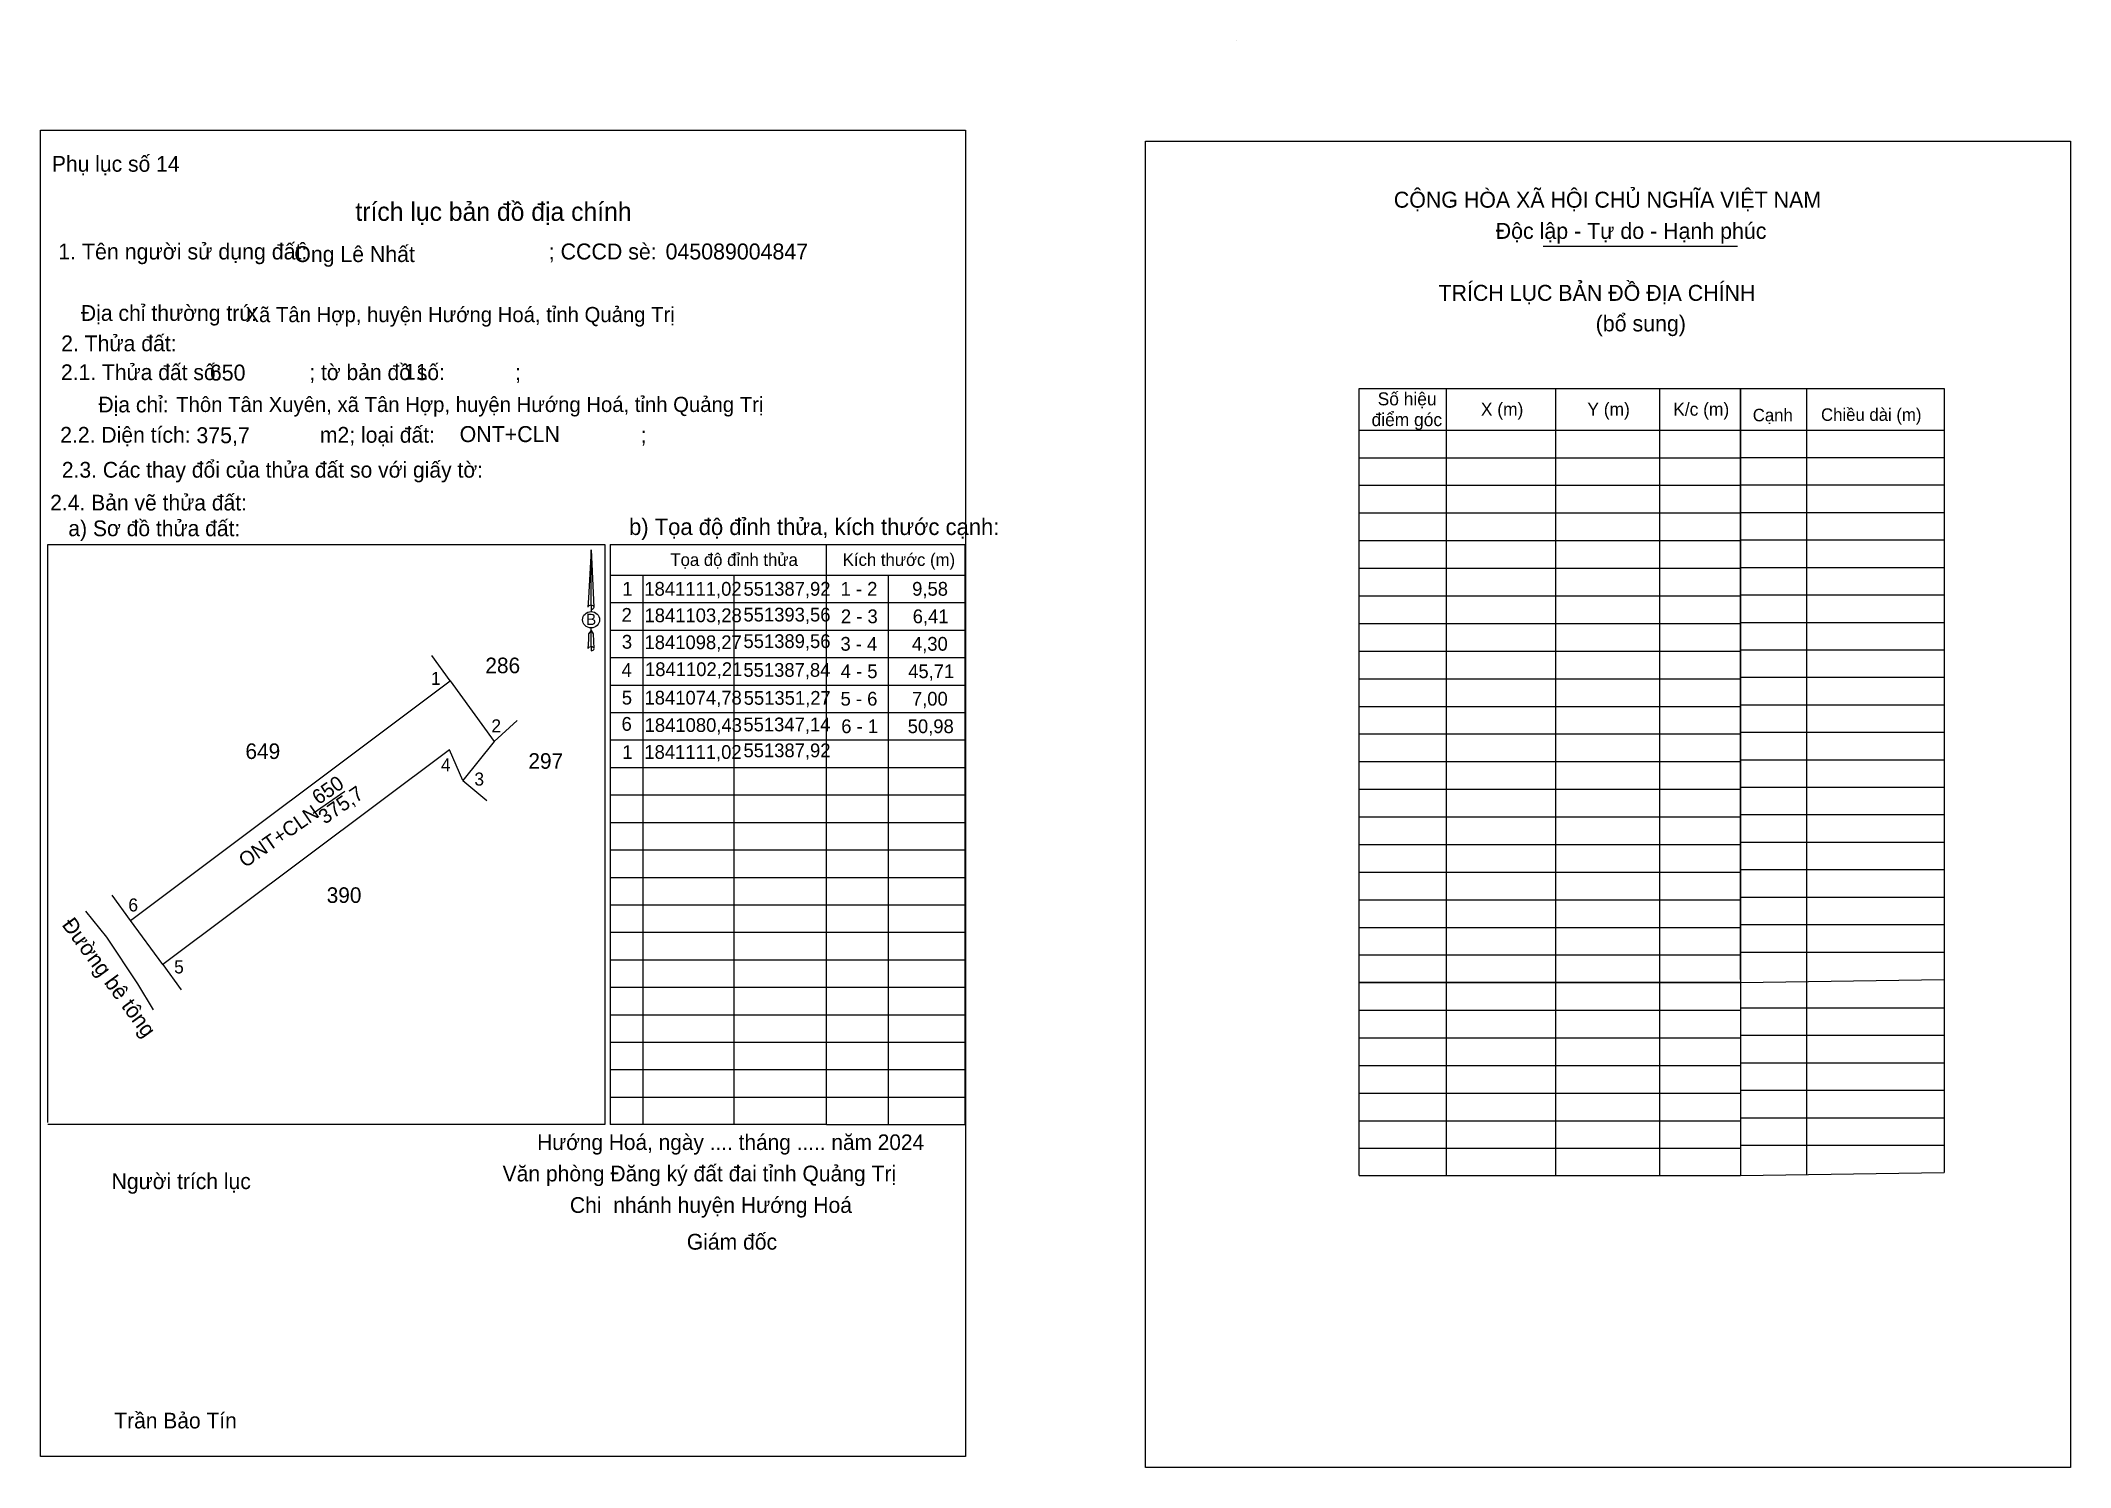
# Model space of a CAD drawing. Extents: x 551336 to 551595, y 1841011 to 1841193.
import ezdxf

# ---------------------------------------------------------------- set-up
doc = ezdxf.new("R2010")
doc.units = 0
for name, color, linetype in [('Level 1', 7, 'Continuous'), ('Level 10', 7, 'Continuous'), ('Level 13', 7, 'Continuous'), ('Level 23', 7, 'Continuous'), ('Level 27', 7, 'Continuous'), ('Level 28', 7, 'Continuous'), ('Level 3', 7, 'Continuous'), ('Level 36', 7, 'Continuous'), ('Level 40', 7, 'Continuous'), ('Level 42', 7, 'Continuous'), ('Level 52', 7, 'Continuous'), ('Level 53', 7, 'Continuous'), ('Level 6', 7, 'Continuous'), ('Level 63', 7, 'Continuous'), ('Level 9', 7, 'Continuous')]:
    doc.layers.add(name, color=color, linetype=linetype)

msp = doc.modelspace()

# ---------------------------------------------------------------- linework, layer by layer
at = {"layer": 'Level 1'}
for p, q in [((551488.26, 1841192.73), (551488.26, 1841192.73)), ((551527.41, 1841166.48), (551552.22, 1841166.48)), ((551561.02, 1841148.33), (551561.02, 1841047.97)), ((551552.6, 1841143.02), (551578.61, 1841143.02)), ((551552.6, 1841139.52), (551578.61, 1841139.52)), ((551552.6, 1841136.01), (551578.61, 1841136.01)), ((551552.6, 1841132.5), (551578.61, 1841132.5)), ((551435.97, 1841054.36), (551435.97, 1841128.41)), ((551435.97, 1841128.41), (551453.64, 1841128.41)), ((551453.64, 1841128.41), (551453.64, 1841054.36)), ((551552.6, 1841129), (551578.61, 1841129)), ((551408.44, 1841124.5), (551453.64, 1841124.5)), ((551443.82, 1841124.5), (551443.82, 1841054.36)), ((551552.6, 1841125.49), (551578.61, 1841125.49)), ((551552.6, 1841121.98), (551578.61, 1841121.98)), ((551408.35, 1841120.99), (551453.64, 1841120.99)), ((551408.35, 1841117.48), (551453.64, 1841117.48)), ((551552.6, 1841118.47), (551578.61, 1841118.47)), ((551408.35, 1841113.98), (551453.64, 1841113.98)), ((551552.6, 1841114.97), (551578.61, 1841114.97)), ((551552.6, 1841111.46), (551578.61, 1841111.46)), ((551408.35, 1841110.47), (551453.64, 1841110.47)), ((551408.35, 1841106.96), (551453.64, 1841106.96)), ((551552.6, 1841107.95), (551578.61, 1841107.95)), ((551552.6, 1841104.45), (551578.61, 1841104.45)), ((551408.35, 1841103.46), (551453.64, 1841103.46)), ((551408.35, 1841099.95), (551453.64, 1841099.95)), ((551552.6, 1841100.94), (551578.61, 1841100.94)), ((551408.35, 1841096.44), (551453.64, 1841096.44)), ((551552.6, 1841097.43), (551578.61, 1841097.43)), ((551552.6, 1841093.93), (551578.61, 1841093.93)), ((551408.35, 1841092.94), (551453.64, 1841092.94)), ((551408.35, 1841089.43), (551453.64, 1841089.43)), ((551552.6, 1841090.42), (551578.61, 1841090.42)), ((551408.35, 1841085.92), (551453.64, 1841085.92)), ((551552.6, 1841086.91), (551578.61, 1841086.91)), ((551552.6, 1841083.41), (551578.61, 1841083.41)), ((551408.35, 1841082.42), (551453.64, 1841082.42)), ((551408.35, 1841078.91), (551453.64, 1841078.91)), ((551552.6, 1841079.9), (551578.61, 1841079.9)), ((551408.35, 1841075.4), (551453.64, 1841075.4)), ((551552.6, 1841076.39), (551578.61, 1841076.39)), ((551552.6, 1841072.5), (551578.61, 1841072.89)), ((551408.35, 1841071.9), (551453.64, 1841071.9)), ((551408.35, 1841068.39), (551453.64, 1841068.39)), ((551552.6, 1841069.27), (551578.61, 1841069.27)), ((551408.35, 1841064.88), (551453.64, 1841064.88)), ((551552.6, 1841065.76), (551578.61, 1841065.76)), ((551552.6, 1841062.26), (551578.61, 1841062.26)), ((551408.35, 1841061.38), (551453.64, 1841061.38)), ((551408.35, 1841057.87), (551453.64, 1841057.87)), ((551552.6, 1841058.75), (551578.61, 1841058.75)), ((551435.97, 1841054.36), (551453.64, 1841054.36)), ((551552.6, 1841055.24), (551578.61, 1841055.24)), ((551552.6, 1841051.74), (551578.61, 1841051.74)), ((551552.6, 1841047.85), (551578.61, 1841048.23))]:
    msp.add_line(p, q, dxfattribs=at)
msp.add_lwpolyline([(551552.6, 1841072.89), (551552.6, 1841148.33), (551578.61, 1841148.33), (551578.61, 1841048.23)], dxfattribs=at)
at = {"layer": 'Level 10'}
msp.add_lwpolyline([(551347.14, 1841080.43), (551387.92, 1841111.02), (551393.56, 1841103.28), (551389.56, 1841098.27), (551387.84, 1841102.21), (551351.27, 1841074.78)], close=True, dxfattribs=at)
at = {"layer": 'Level 13'}
msp.add_line((551370.47, 1841094.1), (551374.51, 1841096.91), dxfattribs=at)
for points in [[(551335.67, 1841181.28), (551453.71, 1841181.28), (551453.71, 1841012), (551335.67, 1841012)], [(551476.68, 1841179.88), (551594.72, 1841179.88), (551594.72, 1841010.6), (551476.68, 1841010.6)]]:
    msp.add_lwpolyline(points, close=True, dxfattribs=at)
at = {"layer": 'Level 23'}
msp.add_lwpolyline([(551350.08, 1841069), (551348.09, 1841072.31), (551344.11, 1841078.28), (551341.46, 1841081.6)], dxfattribs=at)
at = {"layer": 'Level 27'}
for p, q in [((551387.92, 1841111.02), (551385.58, 1841114.24)), ((551393.56, 1841103.28), (551396.5, 1841105.96)), ((551389.56, 1841098.27), (551392.62, 1841095.73)), ((551347.14, 1841080.43), (551344.81, 1841083.66)), ((551351.27, 1841074.78), (551353.62, 1841071.57))]:
    msp.add_line(p, q, dxfattribs=at)
at = {"layer": 'Level 3'}
for p, q in [((551488.27, 1841192.73), (551488.27, 1841192.73)), ((551336.58, 1841128.41), (551407.69, 1841128.41)), ((551336.58, 1841054.63), (551336.58, 1841128.41)), ((551407.69, 1841128.41), (551407.69, 1841054.36)), ((551408.35, 1841128.41), (551408.35, 1841054.36)), ((551408.35, 1841128.41), (551435.97, 1841128.41)), ((551412.52, 1841124.5), (551412.52, 1841054.36)), ((551424.13, 1841124.5), (551424.13, 1841054.36)), ((551407.69, 1841054.36), (551336.58, 1841054.36)), ((551435.97, 1841054.36), (551408.35, 1841054.36))]:
    msp.add_line(p, q, dxfattribs=at)
at = {"layer": 'Level 40'}
for p, q in [((551405.92, 1841127.73), (551405.58, 1841121.55)), ((551405.92, 1841127.73), (551406.29, 1841120.41)), ((551405.92, 1841127.73), (551406.29, 1841120.41)), ((551405.92, 1841120.66), (551405.92, 1841127.73)), ((551405.92, 1841127.73), (551406.29, 1841120.41)), ((551405.58, 1841121.55), (551405.51, 1841120.41)), ((551405.92, 1841120.66), (551405.92, 1841120.39)), ((551405.92, 1841120.39), (551405.92, 1841120.17)), ((551405.92, 1841120.17), (551405.92, 1841119.89)), ((551405.92, 1841120.17), (551405.92, 1841119.89)), ((551405.92, 1841120.17), (551405.92, 1841119.89)), ((551406.29, 1841120.41), (551406.29, 1841120.41)), ((551405.61, 1841117.02), (551405.58, 1841116.27)), ((551405.92, 1841117.43), (551405.61, 1841117.02)), ((551405.92, 1841117.43), (551405.92, 1841117.76)), ((551405.92, 1841117.43), (551405.92, 1841117.76)), ((551405.92, 1841117.43), (551405.92, 1841117.76)), ((551405.92, 1841117.43), (551406.21, 1841117.02)), ((551405.92, 1841117.43), (551406.21, 1841117.02)), ((551405.92, 1841117.43), (551406.21, 1841117.02)), ((551405.92, 1841115.36), (551405.92, 1841117.43)), ((551406.21, 1841117.02), (551406.29, 1841115.12)), ((551406.21, 1841117.02), (551406.29, 1841115.12)), ((551406.21, 1841117.02), (551406.29, 1841115.12)), ((551405.58, 1841116.27), (551405.51, 1841115.12)), ((551405.92, 1841115.36), (551405.92, 1841115.07)), ((551405.92, 1841115.07), (551405.92, 1841114.87)), ((551406.29, 1841115.12), (551406.29, 1841115.12))]:
    msp.add_line(p, q, dxfattribs=at)
msp.add_ellipse((551405.92, 1841118.8), major_axis=(1.09, 0), ratio=0.952727, dxfattribs=at)
for centre, start_param, end_param in [((551405.92, 1841120.4), 1.570796, 3.074452), ((551405.92, 1841120.4), 0.067141, 1.570796), ((551405.92, 1841120.4), 4.712389, 6.283185), ((551405.92, 1841115.1), 2.491069, 3.074278), ((551405.92, 1841115.1), 1.570796, 2.491069), ((551405.92, 1841115.1), 0.067141, 1.570796), ((551405.92, 1841115.1), 4.712389, 6.283185)]:
    msp.add_ellipse(centre, major_axis=(0.4, 0), ratio=0.614131, start_param=start_param, end_param=end_param, dxfattribs=at)
at = {"layer": 'Level 53'}
for p, q in [((551335.67, 1841181.28), (551335.67, 1841181.28)), ((551453.7, 1841012.01), (551453.7, 1841012.01))]:
    msp.add_line(p, q, dxfattribs=at)
at = {"layer": 'Level 63'}
for p, q in [((551503.93, 1841148.33), (551552.6, 1841148.33)), ((551503.93, 1841047.85), (551503.93, 1841148.33)), ((551515.07, 1841148.33), (551515.07, 1841047.85)), ((551528.99, 1841148.33), (551528.99, 1841047.85)), ((551542.26, 1841148.33), (551542.26, 1841047.85)), ((551552.6, 1841148.33), (551552.6, 1841047.85)), ((551503.93, 1841143.02), (551552.6, 1841143.02)), ((551503.93, 1841139.49), (551552.6, 1841139.49)), ((551503.93, 1841135.97), (551552.6, 1841135.97)), ((551503.93, 1841132.44), (551552.6, 1841132.44)), ((551503.93, 1841128.91), (551552.6, 1841128.91)), ((551503.93, 1841125.38), (551552.6, 1841125.38)), ((551503.93, 1841121.85), (551552.6, 1841121.85)), ((551503.93, 1841118.33), (551552.6, 1841118.33)), ((551503.93, 1841114.8), (551552.6, 1841114.8)), ((551503.93, 1841111.27), (551552.6, 1841111.27)), ((551503.93, 1841107.74), (551552.6, 1841107.74)), ((551503.93, 1841104.22), (551552.6, 1841104.22)), ((551503.93, 1841100.69), (551552.6, 1841100.69)), ((551503.93, 1841097.16), (551552.6, 1841097.16)), ((551503.93, 1841093.63), (551552.6, 1841093.63)), ((551503.93, 1841090.1), (551552.6, 1841090.1)), ((551503.93, 1841086.58), (551552.6, 1841086.58)), ((551503.93, 1841083.05), (551552.6, 1841083.05)), ((551503.93, 1841079.52), (551552.6, 1841079.52)), ((551503.93, 1841076.01), (551552.6, 1841076.01)), ((551503.93, 1841072.5), (551552.6, 1841072.5)), ((551552.6, 1841072.5), (551503.93, 1841072.5)), ((551503.93, 1841068.98), (551552.6, 1841068.98)), ((551503.93, 1841065.45), (551552.6, 1841065.45)), ((551503.93, 1841061.92), (551552.6, 1841061.92)), ((551503.93, 1841058.39), (551552.6, 1841058.39)), ((551503.93, 1841054.86), (551552.6, 1841054.86)), ((551503.93, 1841051.36), (551552.6, 1841051.36)), ((551503.93, 1841047.85), (551552.6, 1841047.85))]:
    msp.add_line(p, q, dxfattribs=at)

# ---------------------------------------------------------------- texts
at = {"layer": 'Level 1'}
for s, height, p in [('Phụ lục số 14', 2.0107, (551337.11, 1841175.99)), ('CỘNG HÒA XÃ HỘI CHỦ NGHĨA VIỆT NAM', 2.0387, (551508.37, 1841171.4)), ('Độc lập - Tự do - Hạnh phúc', 2.0387, (551521.37, 1841167.42)), ('1. Tên người sử dụng đất:', 2.0381, (551337.92, 1841164.79)), ('Ông Lê Nhất', 2.0292, (551368.05, 1841164.46)), ('; CCCD sè:', 2.038, (551400.52, 1841164.79)), ('045089004847', 2.0381, (551415.43, 1841164.79)), ('TRÍCH LỤC BẢN ĐỒ ĐỊA CHÍNH', 2.0387, (551514.07, 1841159.51)), ('Địa chỉ thường trú:', 2.0177, (551340.81, 1841156.95)), ('(bổ sung)', 2.039, (551534.13, 1841155.61)), ('2. Thửa đất:', 2.0221, (551338.29, 1841153.07)), ('2.1. Thửa đất số:               ; tờ bản đồ số:            ;', 2.0107, (551338.27, 1841149.39)), ('Địa chỉ:', 2.011, (551343.05, 1841145.27)), ('Cạnh', 1.597, (551554.18, 1841144.13)), ('Chiều dài (m)', 1.597, (551562.89, 1841144.19)), ('2.2. Diện tích:                      m2; loại đất:                                   ;', 2.0177, (551338.17, 1841141.4)), ('2.3. Các thay đổi của thửa đất so với giấy tờ:', 2.0107, (551338.38, 1841136.94)), ('2.4. Bản vẽ thửa đất: ', 2.0107, (551336.89, 1841132.75)), ('a) Sơ đồ thửa đất: ', 2.0107, (551339.21, 1841129.47)), ('Tọa độ đỉnh thửa', 1.597, (551416.04, 1841125.67)), ('Kích thước (m)', 1.597, (551438.04, 1841125.67)), ('Hướng Hoá, ngày .... tháng ..... năm 2024', 1.99, (551399.04, 1841051.12)), ('Văn phòng Đăng ký đất đai tỉnh Quảng Trị', 2.0107, (551394.63, 1841047.11)), ('Người trích lục', 2.0107, (551344.74, 1841046.13)), (' Chi  nhánh huyện Hướng Hoá', 2.0107, (551402.47, 1841043.09)), (' Giám đốc', 2.014, (551417.39, 1841038.4)), ('Trần Bảo Tín', 2.0023, (551345.08, 1841015.58))]:
    msp.add_text(s, height=height, dxfattribs=at).set_placement(p)
at = {"layer": 'Level 10'}
msp.add_text('b) Tọa độ đỉnh thửa, kích thước cạnh:', height=2.099, dxfattribs=at).set_placement((551410.77, 1841129.62))
at = {"layer": 'Level 13'}
for s, p in [('650', (551371.14, 1841095.12)), ('375,7', (551371.95, 1841092.63)), ('ONT+CLN', (551361.78, 1841087.07))]:
    msp.add_text(s, height=1.865, rotation=34.7721, dxfattribs=at).set_placement(p)
at = {"layer": 'Level 28'}
msp.add_text('Đường bê tông', height=1.9894, rotation=306.1658, dxfattribs=at).set_placement((551338.3, 1841079.86))
at = {"layer": 'Level 36'}
for s, p in [('286', (551392.43, 1841111.98)), ('649', (551361.81, 1841101.03)), ('297', (551397.92, 1841099.78)), ('390', (551372.18, 1841082.66))]:
    msp.add_text(s, height=1.989, dxfattribs=at).set_placement(p)
at = {"layer": 'Level 40'}
msp.add_text('B', height=1.43, dxfattribs=at).set_placement((551405.3, 1841118.13))
at = {"layer": 'Level 42'}
msp.add_text(' trích lục bản đồ địa chính', height=2.359, dxfattribs=at).set_placement((551374.97, 1841169.72))
at = {"layer": 'Level 52'}
for s, height, p in [('1', 1.76, (551409.9, 1841121.87)), ('1841111,02', 1.757, (551412.72, 1841121.87)), ('551387,92', 1.757, (551425.37, 1841121.87)), ('1 - 2', 1.757, (551437.76, 1841121.87)), ('9,58', 1.757, (551446.9, 1841121.87)), ('2', 1.76, (551409.81, 1841118.54)), ('1841103,28', 1.757, (551412.74, 1841118.49)), ('551393,56', 1.757, (551425.37, 1841118.58)), ('2 - 3', 1.757, (551437.8, 1841118.36)), ('6,41', 1.757, (551446.97, 1841118.36)), ('3', 1.76, (551409.85, 1841115.11)), ('1841098,27', 1.757, (551412.74, 1841115.05)), ('551389,56', 1.757, (551425.37, 1841115.19)), ('3 - 4', 1.757, (551437.75, 1841114.85)), ('4,30', 1.757, (551446.87, 1841114.85)), ('4', 1.76, (551409.81, 1841111.51)), ('1841102,21', 1.757, (551412.81, 1841111.61)), ('551387,84', 1.757, (551425.36, 1841111.52)), ('4 - 5', 1.757, (551437.78, 1841111.35)), ('45,71', 1.757, (551446.39, 1841111.35)), ('5', 1.76, (551409.84, 1841107.98)), ('1841074,78', 1.757, (551412.74, 1841107.98)), ('551351,27', 1.757, (551425.4, 1841107.95)), ('5 - 6', 1.757, (551437.76, 1841107.84)), ('7,00', 1.757, (551446.87, 1841107.84)), ('6', 1.76, (551409.81, 1841104.63)), ('1841080,43', 1.757, (551412.76, 1841104.48)), ('551347,14', 1.757, (551425.36, 1841104.56)), ('6 - 1', 1.757, (551437.85, 1841104.33)), ('50,98', 1.757, (551446.33, 1841104.33)), ('1', 1.76, (551409.9, 1841101.03)), ('1841111,02', 1.757, (551412.72, 1841101.04)), ('551387,92', 1.757, (551425.37, 1841101.25))]:
    msp.add_text(s, height=height, dxfattribs=at).set_placement(p)
at = {"layer": 'Level 6'}
for s, height, p in [('Xã Tân Hợp, huyện Hướng Hoá, tỉnh Quảng Trị', 1.9362, (551361.82, 1841156.79)), ('650', 2.038, (551357.27, 1841149.33)), ('11', 2.038, (551382.04, 1841149.43)), ('Thôn Tân Xuyên, xã Tân Hợp, huyện Hướng Hoá, tỉnh Quảng Trị', 1.9362, (551352.98, 1841145.32)), ('375,7', 2.038, (551355.55, 1841141.34)), ('ONT+CLN', 2.038, (551389.15, 1841141.48)), ('.', 1.65, (551383.95, 1841137.01))]:
    msp.add_text(s, height=height, dxfattribs=at).set_placement(p)
at = {"layer": 'Level 63'}
for s, height, p in [('Số hiệu', 1.658, (551506.31, 1841146.17)), ('điểm góc', 1.658, (551505.53, 1841143.52)), ('X (m)', 1.658, (551519.48, 1841144.85)), ('Y (m)', 1.658, (551533.07, 1841144.85)), ('K/c (m)', 1.658, (551544.03, 1841144.85)), ('D', 0.00664, (551388.07, 1841104.76)), ('D', 0.00664, (551388.07, 1841104.76)), ('D', 0.00997, (551376.21, 1841101.65)), ('D', 0.00997, (551376.21, 1841101.65))]:
    msp.add_text(s, height=height, dxfattribs=at).set_placement(p)
at = {"layer": 'Level 9'}
for s, p in [('1', (551385.49, 1841110.49)), ('2', (551393.2, 1841104.43)), ('4', (551386.76, 1841099.46)), ('3', (551391.03, 1841097.64)), ('6', (551346.87, 1841081.57)), ('5', (551352.71, 1841073.66))]:
    msp.add_text(s, height=1.66, dxfattribs=at).set_placement(p)

doc.saveas('drawing.dxf')
